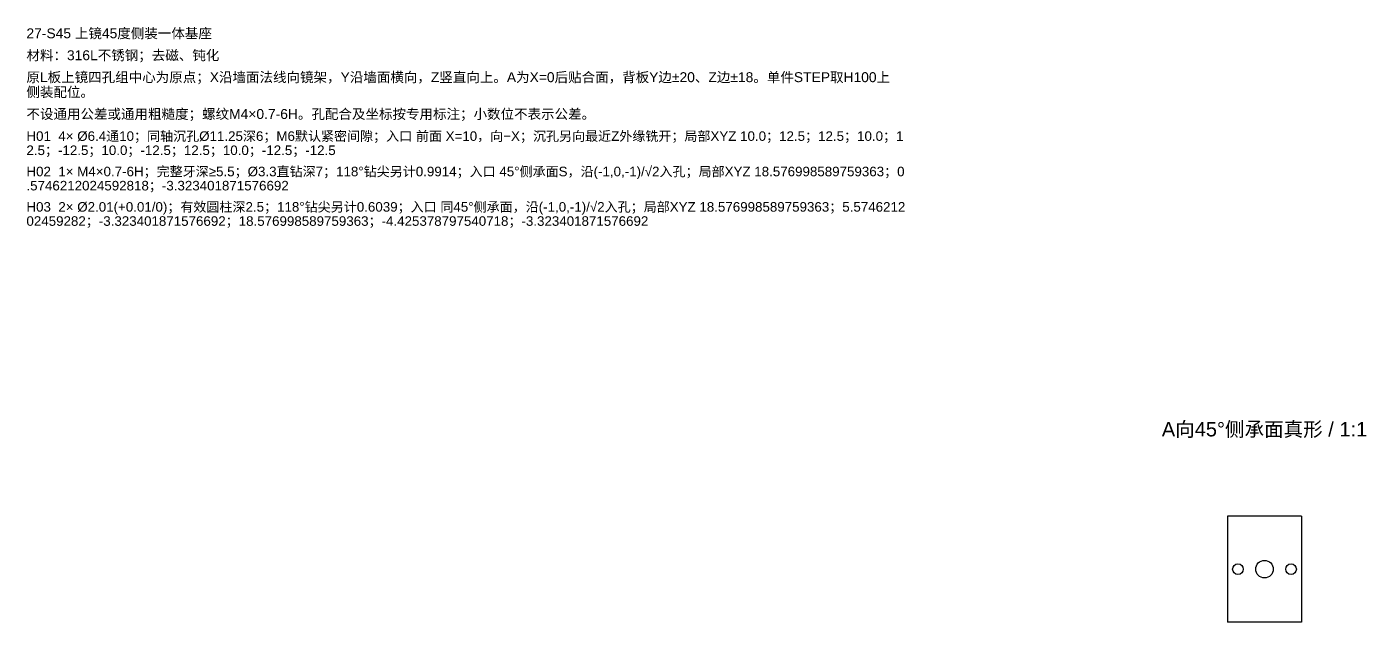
# Model space of a CAD drawing. Header units: millimetres. Extents: x 6 to 539, y 41 to 182.
# Drawn here: x 286.7 to 539.2, y 70 to 182.2 of the extents above; entities that cross this region are included whole.
import ezdxf
from ezdxf.enums import TextEntityAlignment as Align

# ---------------------------------------------------------------- set-up
doc = ezdxf.new("R2010")
doc.units = ezdxf.units.MM
doc.layers.add('ANNOTATIONS', color=7, linetype='CONTINUOUS', lineweight=18)
doc.layers.add('VISIBLE', color=7, linetype='CONTINUOUS', lineweight=25)
doc.styles.add('CJK', font='Arial Unicode.ttf')

msp = doc.modelspace()

# ---------------------------------------------------------------- linework, layer by layer
at = {"layer": 'VISIBLE'}
for p, q in [((527, 90), (513, 90)), ((513, 90), (513, 70)), ((527, 90), (527, 70)), ((527, 70), (513, 70))]:
    msp.add_line(p, q, dxfattribs=at)
for centre, radius in [((515, 80), 1.005), ((520, 80), 1.65), ((525, 80), 1.005)]:
    msp.add_circle(centre, radius, dxfattribs=at)

# ---------------------------------------------------------------- texts
at = {"layer": 'ANNOTATIONS', "style": 'CJK'}
for s, height, p in [('27-S45 上镜45度侧装一体基座', 1.8666667, (286.66667, 180)), ('材料：316L不锈钢；去磁、钝化', 1.8666667, (286.66667, 175.86667)), ('原L板上镜四孔组中心为原点；X沿墙面法线向镜架，Y沿墙面横向，Z竖直向上。A为X=0后贴合面，背板Y边±20、Z边±18。单件STEP取H100上', 1.8666667, (286.66667, 171.73333)), ('侧装配位。', 1.866667, (286.66667, 168.93333)), ('不设通用公差或通用粗糙度；螺纹M4×0.7-6H。孔配合及坐标按专用标注；小数位不表示公差。', 1.8666667, (286.66667, 164.8)), ('H01  4× Ø6.4通10；同轴沉孔Ø11.25深6；M6默认紧密间隙；入口 前面 X=10，向−X；沉孔另向最近Z外缘铣开；局部XYZ 10.0；12.5；12.5；10.0；1', 1.8, (286.66667, 160.66667)), ('2.5；-12.5；10.0；-12.5；12.5；10.0；-12.5；-12.5', 1.8, (286.66667, 158)), ('H02  1× M4×0.7-6H；完整牙深≥5.5；Ø3.3直钻深7；118°钻尖另计0.9914；入口 45°侧承面S，沿(-1,0,-1)/√2入孔；局部XYZ 18.576998589759363；0', 1.8, (286.66667, 154)), ('.5746212024592818；-3.323401871576692', 1.8, (286.66667, 151.33333)), ('H03  2× Ø2.01(+0.01/0)；有效圆柱深2.5；118°钻尖另计0.6039；入口 同45°侧承面，沿(-1,0,-1)/√2入孔；局部XYZ 18.576998589759363；5.5746212', 1.8, (286.66667, 147.33333)), ('02459282；-3.323401871576692；18.576998589759363；-4.425378797540718；-3.323401871576692', 1.8, (286.66667, 144.66667))]:
    msp.add_text(s, height=height, dxfattribs=at).set_placement(p)
msp.add_text('A向45°侧承面真形 / 1:1', height=2.7, dxfattribs=at).set_placement((520, 105), align=Align.CENTER)

doc.saveas('drawing.dxf')
